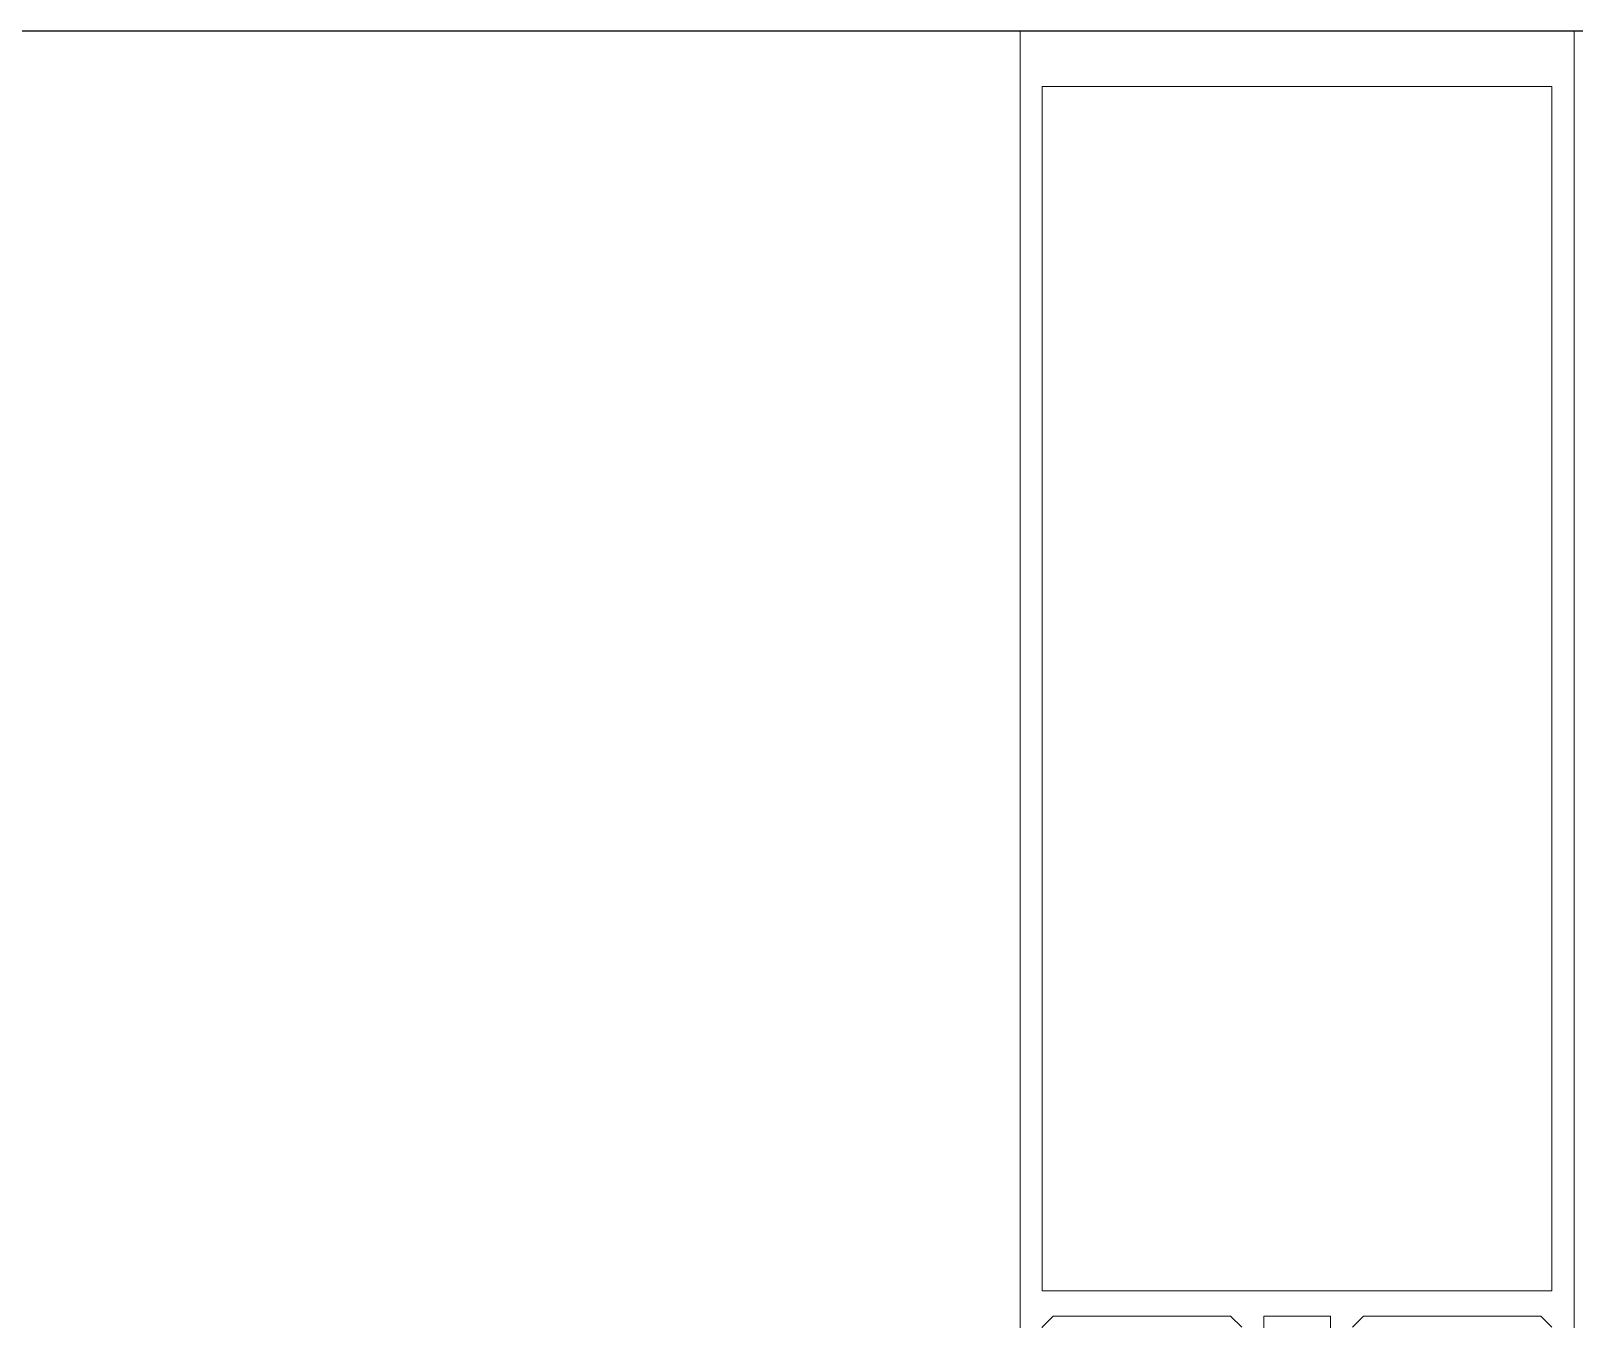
# Model space of a CAD drawing. Header units: millimetres. Extents: x 97 to 215964, y -4577 to 60645.
# Drawn here: x 159198.6 to 159337.9, y 39858.7 to 39975 of the extents above; entities that cross this region are included whole.
import ezdxf

# ---------------------------------------------------------------- set-up
doc = ezdxf.new("R2010")
doc.units = ezdxf.units.MM
doc.linetypes.add('ADSK_Линия сетки', pattern=[2500, 2000, -250, 0, -250])
for name, color, linetype, lineweight in [('A-GLAZ-CWMG-MCUT', 51, 'Continuous', 9), ('A-GLAZ-CWMG-OTLN', 51, 'Continuous', 9), ('G-XREF-____-OTLN', 8, 'Continuous', 9), ('S-GRID-____-OTLN', 1, 'Continuous', 9)]:
    doc.layers.add(name, color=color, linetype=linetype, lineweight=lineweight)

# ---------------------------------------------------------------- blocks, each defined once
blk = doc.blocks.new('Прямоугольный импост - Рядовой 50х200-40428490-О_АИ_ПП_8_400_Целиком')
at = {"layer": 'A-GLAZ-CWMG-OTLN', "color": 10, "lineweight": 5}
blk.add_line((82100, 39975.02), (83085, 39975.02), dxfattribs=at)
blk = doc.blocks.new('Прямоугольный импост - Рядовой 50х200-40428489-О_АИ_ПП_8_400_Целиком')
at = {"layer": 'A-GLAZ-CWMG-OTLN', "color": 10, "lineweight": 5}
blk.add_line((84195, 39975.02), (85205, 39975.02), dxfattribs=at)
blk = doc.blocks.new('Прямоугольный импост - Рядовой 50х200-38602430-О_АИ_ПП_8_400_Целиком')
at = {"layer": 'A-GLAZ-CWMG-MCUT', "color": 90}
for p, q in [((-25, -160.2), (-25, -40)), ((25, -40), (25, -160.2)), ((25, -160.2), (-25, -160.2))]:
    blk.add_line(p, q, dxfattribs=at)
blk = doc.blocks.new('Прямоугольный импост - 200_dwg-17677014-О_АИ_ПП_8_400_Целиком')
at = {"layer": 'G-XREF-____-OTLN', "color": 10, "lineweight": 5, "flags": 128}
for points in [[(228001.45, 196794.97), (228002.45, 196795.97), (228018.45, 196795.97), (228019.45, 196794.97)], [(228021.45, 196781.97), (228021.45, 196911.97), (227971.45, 196911.97), (227971.45, 196791.8)], [(227973.45, 196791.8), (227973.45, 196794.97), (227974.45, 196795.97), (227990.45, 196795.97), (227991.45, 196794.97)]]:
    blk.add_lwpolyline(points, dxfattribs=at)
for points in [[(227973.45, 196906.97), (227973.45, 196798.27), (228019.45, 196798.27), (228019.45, 196906.97)], [(227993.45, 196795.97), (227993.45, 196785.27), (227999.45, 196785.27), (227999.45, 196795.97)]]:
    blk.add_lwpolyline(points, close=True, dxfattribs=at)
blk = doc.blocks.new('Прямоугольный импост - 200_dwg-V154-О_АИ_ПП_8_400_Целиком')
at = {"layer": 'G-XREF-____-OTLN', "color": 10, "lineweight": 5, "flags": 128}
for points in [[(228021.45, 196791.8), (228021.45, 196911.97), (227971.45, 196911.97), (227971.45, 196791.8)], [(227973.45, 196791.8), (227973.45, 196794.97), (227974.45, 196795.97), (227990.45, 196795.97), (227991.45, 196794.97)], [(228001.45, 196794.97), (228002.45, 196795.97), (228018.45, 196795.97), (228019.45, 196794.97)]]:
    blk.add_lwpolyline(points, dxfattribs=at)
for points in [[(227973.45, 196906.97), (227973.45, 196798.27), (228019.45, 196798.27), (228019.45, 196906.97)], [(227993.45, 196795.97), (227993.45, 196785.27), (227999.45, 196785.27), (227999.45, 196795.97)]]:
    blk.add_lwpolyline(points, close=True, dxfattribs=at)
blk = doc.blocks.new('Прямоугольный импост - 42х50х200h-V176-О_АИ_ПП_8_400_Целиком')
for name in ['Прямоугольный импост - 200_dwg-17677014-О_АИ_ПП_8_400_Целиком', 'Прямоугольный импост - 200_dwg-V154-О_АИ_ПП_8_400_Целиком']:
    blk.add_blockref(name, (-227996.45, -196751.8))
blk = doc.blocks.new('0083_СОШ675_АР_R22_rvt-1-О_АИ_ПП_8_400_Целиком')
at = {"layer": 'A-GLAZ-CWMG-OTLN', "color": 90, "lineweight": 9}
for name, p in [('Прямоугольный импост - Рядовой 50х200-40428490-О_АИ_ПП_8_400_Целиком', (17405, 0)), ('Прямоугольный импост - 42х50х200h-V176-О_АИ_ПП_8_400_Целиком', (100515, 39814.82)), ('Прямоугольный импост - Рядовой 50х200-40428489-О_АИ_ПП_8_400_Целиком', (16345, 0))]:
    blk.add_blockref(name, p, dxfattribs=at)
at = {"layer": 'A-GLAZ-CWMG-OTLN', "color": 90, "lineweight": 9, "extrusion": (0, 0, -1), "rotation": 180}
blk.add_blockref('Прямоугольный импост - Рядовой 50х200-38602430-О_АИ_ПП_8_400_Целиком', (-100515, 39814.82), dxfattribs=at)

msp = doc.modelspace()

# ---------------------------------------------------------------- linework, layer by layer
at = {"layer": 'S-GRID-____-OTLN', "linetype": 'ADSK_Линия сетки'}
msp.add_line((55228.336609, 39975.000586), (215146.441901, 39975.000586), dxfattribs=at)

# ---------------------------------------------------------------- block references
at = {"color": 250, "lineweight": 5}
msp.add_blockref('0083_СОШ675_АР_R22_rvt-1-О_АИ_ПП_8_400_Целиком', (58797.887824, 0), dxfattribs=at)

doc.saveas('drawing.dxf')
